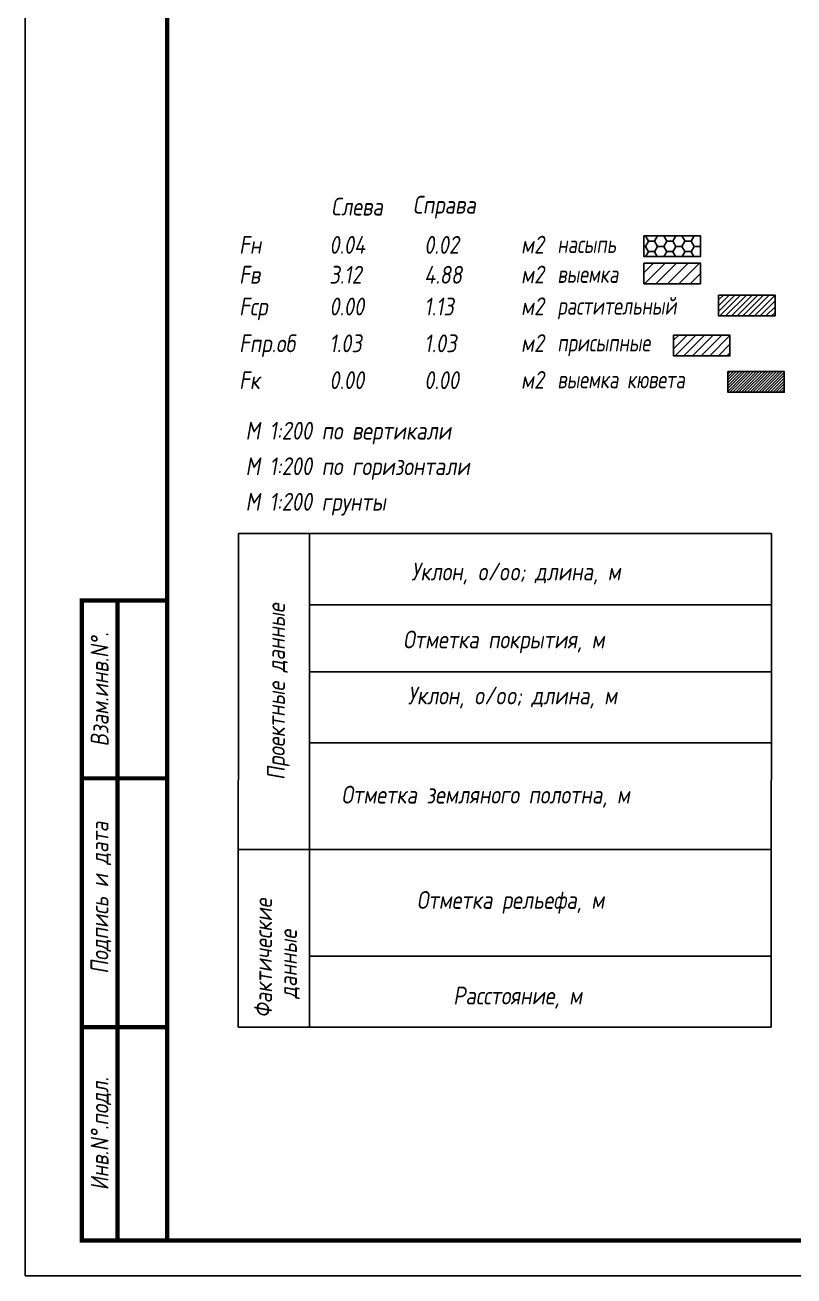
# Model space of a CAD drawing. Extents: x -717 to 1451, y -133302 to 233.
# Drawn here: x -30.1 to 78.2, y -79884.4 to -79708.5 of the extents above; entities that cross this region are included whole.
import ezdxf
from ezdxf.enums import TextEntityAlignment as Align

# ---------------------------------------------------------------- set-up
doc = ezdxf.new("R2010")
doc.units = 0
for name, color, linetype in [('Зарамочное оформление', 7, 'Continuous'), ('Объем выемки', 7, 'Continuous'), ('Объем кюветов', 7, 'Continuous'), ('Объем насыпи', 7, 'Continuous'), ('Объем присыпных обочин', 7, 'Continuous'), ('Объем срезки растительного слоя', 7, 'Continuous'), ('Объём_2650', 7, 'Continuous'), ('Таблица', 7, 'Continuous')]:
    doc.layers.add(name, color=color, linetype=linetype)
for name, color, linetype, true_color in [('Объём_2563', 7, 'Continuous', 0xff8000), ('Объём_2570', 7, 'Continuous', 0x80ff00), ('Объём_2600', 7, 'Continuous', 0x808000), ('Объём_2620', 2, 'Continuous', 0xffff00)]:
    doc.layers.add(name, color=color, linetype=linetype, true_color=true_color)
doc.styles.add('М', font='romand.shx', dxfattribs={"width": 0.8, "oblique": 10, "height": 2.5})

# ---------------------------------------------------------------- blocks, each defined once
blk = doc.blocks.new('условные обозначения')
at = {"layer": 'Объём_2563'}
h = blk.add_hatch(dxfattribs=at)
h.set_pattern_fill('ANSI31', color=256, scale=0.3)
h.set_pattern_definition([(45, (-34.5, -100.5), (-0.673519, 0.673519), [])])
h.paths.add_polyline_path([(18.26, 7.53), (27.08, 7.53), (27.08, 4.62), (18.26, 4.62)])
at = {"layer": 'Объём_2570'}
h = blk.add_hatch(dxfattribs=at)
h.set_pattern_fill('ANSI31', color=3, scale=0.2)
h.set_pattern_definition([(45, (-32.9034, -100.5), (-0.4490128, 0.4490128), [])])
h.paths.add_polyline_path([(25.29, 13.16), (34.12, 13.16), (34.12, 10.25), (25.29, 10.25)])
at = {"layer": 'Объём_2600'}
h = blk.add_hatch(dxfattribs=at)
h.set_pattern_fill('ANSI31', color=6, scale=0.4)
h.set_pattern_definition([(45, (-34.5, -100.5), (-0.898026, 0.898026), [])])
h.paths.add_polyline_path([(13.63, 17.67), (22.46, 17.67), (22.46, 14.76), (13.63, 14.76)])
at = {"layer": 'Объём_2620'}
h = blk.add_hatch(dxfattribs=at)
h.set_pattern_fill('ANSI31', color=2, scale=0.1)
h.set_pattern_definition([(45, (-33.755, -100.5), (-0.2245064, 0.2245064), [])])
h.paths.add_polyline_path([(26.75, 2.41), (35.57, 2.41), (35.57, -0.5), (26.75, -0.5)])
at = {"layer": 'Объём_2650'}
h = blk.add_hatch(dxfattribs=at)
h.set_pattern_fill('HONEY', color=5, scale=0.3)
h.set_pattern_definition([(0, (-34.5, -100.5), (1.42875, 0.824889), [0.9525, -1.905]), (120, (-34.5, -100.5), (-1.42875, 0.824889), [0.9525, -1.905]), (60, (-34.5, -100.5), (3e-09, 1.6497784), [-1.905, 0.9525])])
h.paths.add_polyline_path([(13.63, 21.49), (22.46, 21.49), (22.46, 18.58), (13.63, 18.58)])
at = {"layer": 'Объём_2563'}
blk.add_lwpolyline([(18.26, 7.53), (27.08, 7.53), (27.08, 4.62), (18.26, 4.62)], close=True, dxfattribs=at)
at = {"layer": 'Объём_2620', "color": 2}
blk.add_lwpolyline([(26.75, 2.41), (35.57, 2.41), (35.57, -0.5), (26.75, -0.5)], close=True, dxfattribs=at)
at = {"layer": 'Объём_2650', "color": 5}
blk.add_lwpolyline([(13.63, 21.49), (22.46, 21.49), (22.46, 18.58), (13.63, 18.58)], close=True, dxfattribs=at)
at = {"layer": 'Объём_2650', "color": 6}
blk.add_lwpolyline([(13.63, 17.67), (22.46, 17.67), (22.46, 14.76), (13.63, 14.76)], close=True, dxfattribs=at)
at = {"layer": 'Объём_2650', "color": 3}
blk.add_lwpolyline([(25.29, 13.16), (34.12, 13.16), (34.12, 10.25), (25.29, 10.25)], close=True, dxfattribs=at)
at = {"layer": 'Объем насыпи', "color": 1, "style": 'М', "oblique": 10, "width": 0.8}
for s, p in [('насыпь', (0.09, 19.09)), ('выемка', (0.09, 14.89)), ('растительный', (0.09, 10.42)), ('присыпные', (0.09, 5.24)), ('выемка кювета', (0.09, 0.06))]:
    blk.add_text(s, height=2.5, dxfattribs=at).set_placement(p)

msp = doc.modelspace()

# ---------------------------------------------------------------- linework, layer by layer
at = {"layer": 'Таблица', "linetype": 'Continuous', "flags": 128}
for points in [[(0, -79780), (-0.054, -79849.421)], [(75, -79780), (0, -79780)], [(10, -79780), (10, -79849.421)], [(74.946, -79849.421), (75, -79780)], [(10, -79790), (75, -79790)], [(10, -79799.421), (75, -79799.421)], [(9.946, -79809.421), (74.946, -79809.421)], [(-0.054, -79824.421), (74.946, -79824.421)], [(9.946, -79839.421), (74.946, -79839.421)], [(-0.054, -79849.421), (74.946, -79849.421)]]:
    msp.add_lwpolyline(points, dxfattribs=at)

# ---------------------------------------------------------------- block references
at = {"layer": 'Объём_2570', "xscale": 0.9}
msp.add_blockref('условные обозначения', (44.779, -79759.612), dxfattribs=at)

# ---------------------------------------------------------------- texts
at = {"style": 'М', "oblique": 10, "width": 0.8}
msp.add_text('М 1:200 грунты', height=2.5, dxfattribs=at).set_placement((0.973, -79776.769))
at = {"layer": 'Объем выемки', "style": 'М', "oblique": 10, "width": 0.8}
for s, p in [('Fв', (0.085, -79744.835)), ('3.12', (12.785, -79744.835)), ('4.88', (26.126, -79744.835)), ('м2', (39.731, -79744.802))]:
    msp.add_text(s, height=2.5, dxfattribs=at).set_placement(p)
at = {"layer": 'Объем кюветов', "style": 'М', "oblique": 10, "width": 0.8}
for s, p in [('Fк', (0.085, -79759.66)), ('0.00', (12.785, -79759.66)), ('0.00', (26.126, -79759.66)), ('м2', (39.731, -79759.627))]:
    msp.add_text(s, height=2.5, dxfattribs=at).set_placement(p)
at = {"layer": 'Объем насыпи', "style": 'М', "oblique": 10, "width": 0.8}
for s, p in [('Справа', (24.522, -79734.982)), ('Слева', (13.029, -79735.249)), ('Fн', (0.085, -79740.63)), ('0.04', (12.785, -79740.63)), ('0.02', (26.126, -79740.63)), ('м2', (39.731, -79740.597))]:
    msp.add_text(s, height=2.5, dxfattribs=at).set_placement(p)
at = {"layer": 'Объем присыпных обочин', "style": 'М', "oblique": 10, "width": 0.8}
for s, p in [('Fпр.об', (0.085, -79754.481)), ('1.03', (12.785, -79754.481)), ('1.03', (26.126, -79754.481)), ('м2', (39.731, -79754.448))]:
    msp.add_text(s, height=2.5, dxfattribs=at).set_placement(p)
at = {"layer": 'Объем срезки растительного слоя', "style": 'М', "oblique": 10, "width": 0.8}
for s, p in [('Fср', (0.085, -79749.303)), ('0.00', (12.785, -79749.303)), ('1.13', (26.126, -79749.303)), ('м2', (39.731, -79749.269))]:
    msp.add_text(s, height=2.5, dxfattribs=at).set_placement(p)
at = {"layer": 'Таблица', "style": 'М', "oblique": 10, "width": 0.8}
for s, p in [('М 1:200 по вертикали', (0.973, -79766.769)), ('М 1:200 по горизонтали', (0.973, -79771.769)), ('Уклон, o/oo; длина, м', (24.315, -79786.584)), ('Отметка покрытия, м', (23.148, -79796.139)), ('Уклон, o/oo; длина, м', (23.824, -79804.017)), ('Отметка земляного полотна, м', (14.462, -79817.965)), ('Отметка рельефа, м', (25.077, -79832.777)), ('Расстояние, м', (30.202, -79846.23))]:
    msp.add_text(s, height=2.5, dxfattribs=at).set_placement(p)
for s, p in [('Проектные данные ', (6.519, -79814.664)), ('Фактические ', (4.698, -79848.118)), ('данные', (8.204, -79845.413))]:
    msp.add_text(s, height=2.5, rotation=90, dxfattribs=at).set_placement(p)

# ---------------------------------------------------------------- wipeouts: each hides what was drawn before it
msp.add_wipeout([(-10.054, -79789.421), (-22.054, -79789.421), (-22.054, -79879.421), (-10.054, -79879.421)]).dxf.layer = 'Зарамочное оформление'

# ---------------------------------------------------------------- next in the draw order: linework, layer by layer
at = {"flags": 128}
msp.add_lwpolyline([(-30.054, -79884.421), (389.946, -79884.421), (389.946, -79587.421), (-30.054, -79587.421)], close=True, dxfattribs=at)
at = {"const_width": 0.6, "flags": 128}
msp.add_lwpolyline([(-10.054, -79879.421), (384.946, -79879.421), (384.946, -79592.421), (-10.054, -79592.421)], close=True, dxfattribs=at)
at = {"layer": 'Зарамочное оформление', "linetype": 'Continuous', "lineweight": -3, "const_width": 0.6, "flags": 128}
for points in [[(-10.054, -79879.421), (-22.054, -79879.421), (-22.054, -79789.421), (-10.054, -79789.421)], [(-17.054, -79879.421), (-17.054, -79789.421)], [(-22.054, -79814.421), (-10.054, -79814.421)], [(-22.054, -79849.421), (-10.054, -79849.421)]]:
    msp.add_lwpolyline(points, dxfattribs=at)

# ---------------------------------------------------------------- next in the draw order: texts
at = {"layer": 'Зарамочное оформление', "lineweight": 15, "style": 'М', "oblique": 10, "width": 0.8}
for s, p in [('Взам.инв.N%%d.', (-19.554, -79801.921)), ('Подпись и дата', (-19.572, -79831.227)), ('Инв.N%%d.подл.', (-19.554, -79864.421))]:
    msp.add_text(s, height=2.5, rotation=90, dxfattribs=at).set_placement(p, align=Align.MIDDLE_CENTER)

doc.saveas('drawing.dxf')
